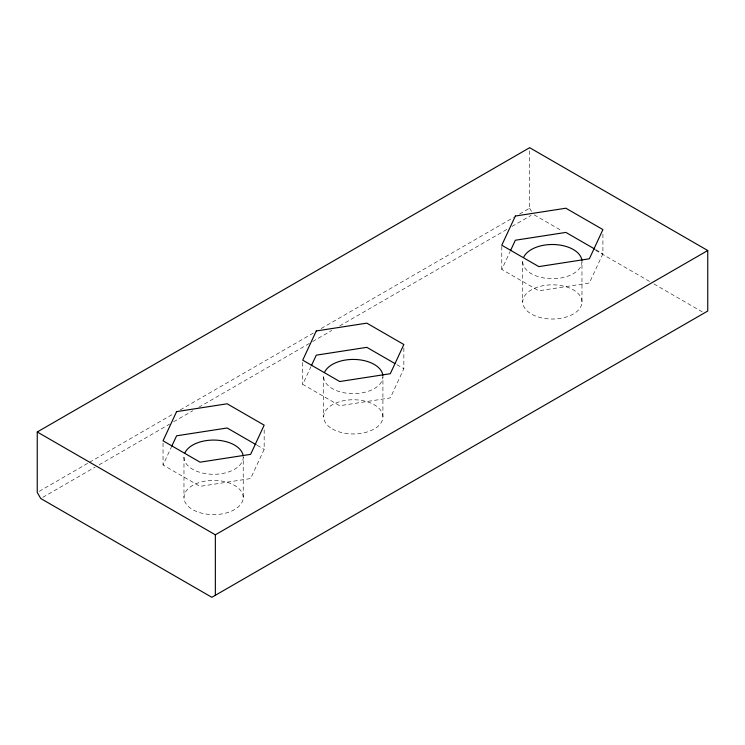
<?xml version="1.0" encoding="UTF-8"?>
<svg xmlns="http://www.w3.org/2000/svg" width="745" height="745" viewBox="0 0 745 745"><rect width="100%" height="100%" fill="white"/><g stroke="black" fill="none" stroke-linecap="round" stroke-linejoin="round"><path stroke-width="0.56" stroke-dasharray="3.73 2.79" d="M264.168 429.772L264.168 449.356L250.618 478.551L200.06 486.373L163.043 465.001L171.266 447.279M403.855 347.971L403.855 368.71L390.305 397.904L339.748 405.727L302.731 384.355L310.954 366.633M602.91 234.2L602.91 253.784L589.37 282.979L538.803 290.801L501.785 269.429L510.008 251.708M39.261 491.3L88.608 462.813M89.614 462.235L173.185 413.978M180.234 409.908L314.157 332.587M321.207 328.517L513.538 217.484M519.582 213.992L529.648 208.181L529.648 147.696M42.754 497.353L95.118 467.115M99.141 464.796L169.627 424.101M173.66 421.772L192.787 410.728M198.831 407.236L311.615 342.132M312.621 341.545L331.749 330.501M339.804 325.854L507.969 228.762M511.992 226.433L531.129 215.389M595.907 249.743L602.91 253.784M534.146 214.811L562.335 231.08M595.544 250.264L649.901 281.638M653.933 283.966L702.246 311.857M396.852 364.668L403.855 368.71M257.165 445.314L264.168 449.356M529.648 208.181L531.977 212.213M581.975 301.93A29.632 17.107 0 0 0 537.536 287.114A29.632 17.107 0 0 0 537.536 316.746A29.632 17.107 0 0 0 581.975 301.93L581.975 261.607A29.632 17.107 0 0 1 550.406 278.677A29.632 17.107 0 0 1 522.971 259.372M522.72 261.607L522.72 301.93M501.785 246.39L501.785 269.429M382.921 416.855L382.921 376.532A29.632 17.107 0 0 1 351.351 393.602A29.632 17.107 0 0 1 323.917 374.297M323.665 376.532L323.665 416.855M302.731 362.461L302.731 384.355M243.233 497.502A29.632 17.107 0 0 0 198.794 482.686A29.632 17.107 0 0 0 198.794 512.318A29.632 17.107 0 0 0 243.233 497.502L243.233 457.179A29.632 17.107 0 0 1 211.664 474.248A29.632 17.107 0 0 1 184.229 454.944M183.978 457.179L183.978 497.502M163.043 443.117L163.043 465.001M332.344 428.952A29.632 17.107 0 0 0 381.915 421.288A29.632 17.107 0 0 0 345.624 400.335A29.632 17.107 0 0 0 332.344 428.952"/><path stroke-width="1.12" d="M171.75 446.236L176.593 435.806L227.15 427.984L256.168 444.737M311.438 365.59L316.271 355.16L366.838 347.338L394.859 363.513M510.493 250.665L515.335 240.235L565.893 232.412L594.91 249.165M37.25 431.979L529.648 147.696L707.75 250.516L707.75 311.01L211.859 597.304L40.742 498.517L37.25 492.464L37.25 431.979L215.352 534.808L707.75 250.516M215.352 534.808L215.352 595.292M184.983 452.755A29.632 17.107 0 0 1 216.516 440.155A29.632 17.107 0 0 1 243.177 456.07M324.671 372.109A29.632 17.107 0 0 1 356.203 359.509A29.632 17.107 0 0 1 382.865 375.415M523.726 257.183A29.632 17.107 0 0 1 555.258 244.583A29.632 17.107 0 0 1 581.919 260.499M176.593 411.613L163.043 440.807L200.06 462.179L250.618 454.357L264.168 425.162L227.15 403.79L176.593 411.613M316.271 330.966L302.731 360.161L339.748 381.533L390.305 373.711L403.855 344.516L366.838 323.144L316.271 330.966M515.335 216.041L501.785 245.235L538.803 266.608L589.37 258.785L602.91 229.59L565.893 208.218L515.335 216.041"/></g></svg>
